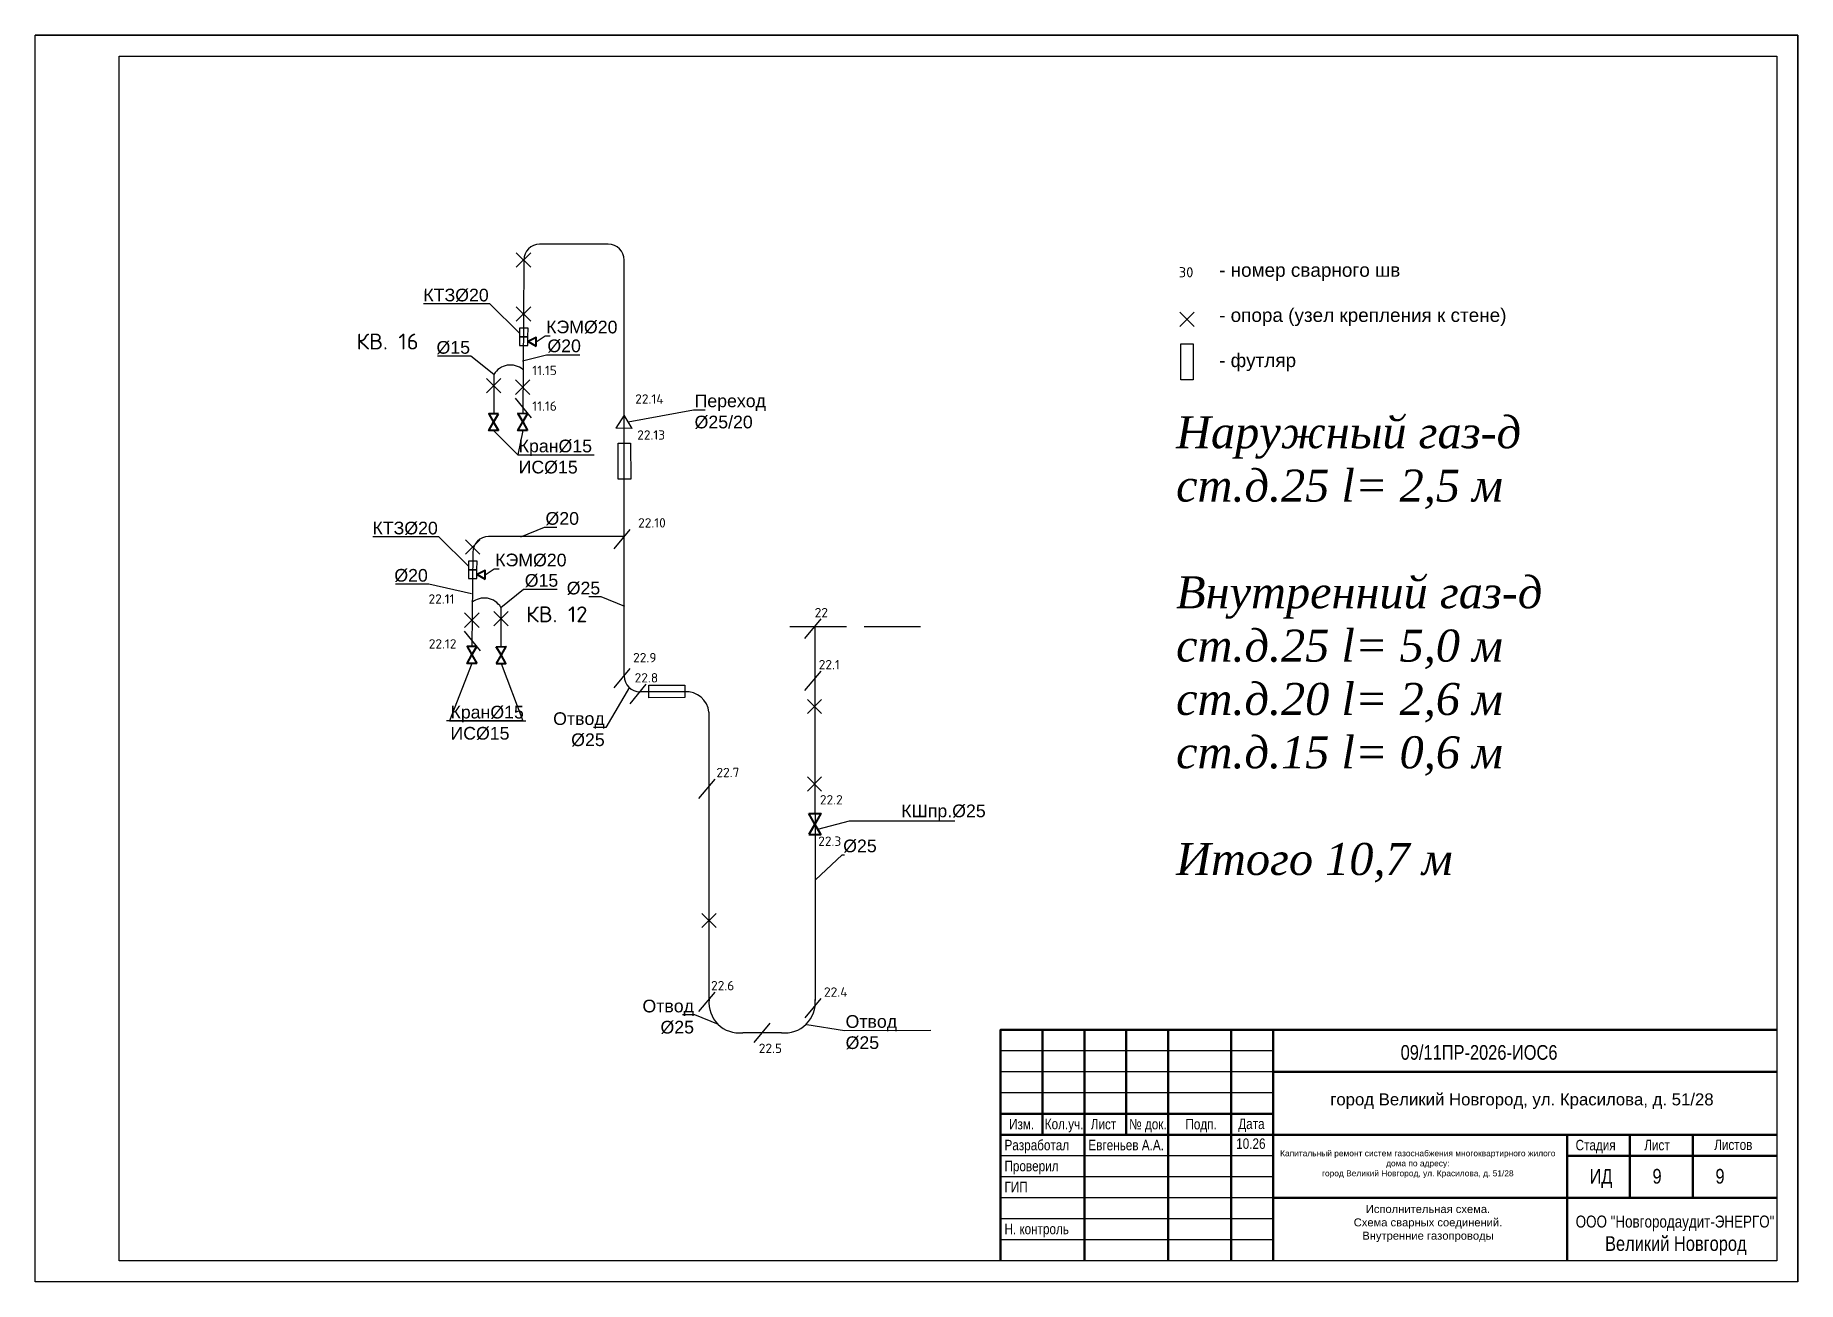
# Model space of a CAD drawing. Header units: inches. Extents: x -18856 to -7743, y 17097 to 24956.
import ezdxf
from ezdxf import colors
from ezdxf.entities.mleader import LeaderData, LeaderLine
from ezdxf.enums import TextEntityAlignment as Align
from ezdxf.math import Vec2, Vec3

# ---------------------------------------------------------------- set-up
doc = ezdxf.new("R2010")
doc.units = ezdxf.units.IN
doc.header["$MEASUREMENT"] = 0
doc.linetypes.add('ACAD_ISO02W100', pattern=[15, 12, -3])
doc.layers.get('0').update_dxf_attribs({"color": 18, "true_color": 0x000000})
for name, color, linetype, lineweight in [('анп Рамка жирная', 7, 'Continuous', 50), ('ГП_Таbлицы', 7, 'Continuous', 50), ('Трубы', 7, 'Continuous', 40)]:
    doc.layers.add(name, color=color, linetype=linetype, lineweight=lineweight)
doc.styles.add('ISO', font='arial.ttf')
doc.styles.add('PROFIL', font='simplex.shx')
doc.styles.get("Standard").update_dxf_attribs({"font": 'arial.ttf'})
doc.mleader_styles.duplicate_entry("Standard", '')

msp = doc.modelspace()

# ---------------------------------------------------------------- linework, layer by layer
at = {"color": 0}
for p, q in [((-15823, 23494), (-15732, 23585)), ((-15823, 23585), (-15732, 23494)), ((-15732, 23153), (-15823, 23244)), ((-15732, 23244), (-15823, 23153)), ((-15777, 23165), (-15782, 22571)), ((-11640, 23120), (-11549, 23210)), ((-11640, 23210), (-11549, 23120)), ((-15920, 22702), (-16011, 22793)), ((-15920, 22793), (-16011, 22702)), ((-15737, 22692), (-15828, 22783)), ((-15737, 22783), (-15828, 22692)), ((-15728, 22544), (-15829, 22667)), ((-15143, 22561), (-15196, 22479)), ((-15093, 22477), (-15143, 22561)), ((-15093, 22477), (-15196, 22479)), ((-15206, 21719), (-15105, 21841)), ((-16053, 21684), (-16144, 21775)), ((-16053, 21775), (-16144, 21684)), ((-16098, 21696), (-16104, 21102)), ((-16058, 21223), (-16149, 21314)), ((-16058, 21314), (-16149, 21223)), ((-15965, 21233), (-15875, 21324)), ((-15965, 21324), (-15875, 21233)), ((-14003, 21153), (-13901, 21276)), ((-16049, 21075), (-16150, 21198)), ((-15206, 20841), (-15105, 20964)), ((-14003, 20825), (-13901, 20947)), ((-15106, 20741), (-15005, 20864)), ((-13988, 20679), (-13898, 20769)), ((-13988, 20769), (-13898, 20679)), ((-14672, 20145), (-14570, 20267)), ((-13988, 20190), (-13898, 20281)), ((-13988, 20281), (-13898, 20190)), ((-14653, 19330), (-14562, 19420)), ((-14653, 19420), (-14562, 19330)), ((-14672, 18801), (-14570, 18923)), ((-14002, 18761), (-13900, 18883)), ((-14324, 18606), (-14223, 18728))]:
    msp.add_line(p, q, dxfattribs=at)
at = {"color": 18, "true_color": 0x000000}
for p, q in [((-15243, 23639), (-15676, 23639)), ((-15776, 23539), (-15777, 23165)), ((-15143, 23032), (-15143, 23539)), ((-15143, 21795), (-15143, 23032)), ((-15965, 22818), (-15965, 22572)), ((-15143, 21795), (-15998, 21795)), ((-15143, 20917), (-15143, 21795)), ((-15921, 21349), (-15920, 21103)), ((-14098, 21228), (-13742, 21228)), ((-13940, 21227), (-13938, 18871)), ((-13629, 21228), (-13274, 21228)), ((-14761, 20817), (-15043, 20817)), ((-14608, 18877), (-14608, 20688)), ((-14152, 18667), (-14395, 18667))]:
    msp.add_line(p, q, dxfattribs=at)
at = {"color": 0}
for points in [[(-15750, 23055), (-15803, 23055), (-15804, 23001), (-15750, 23001)], [(-15749, 23109), (-15803, 23109), (-15803, 23055), (-15750, 23055)], [(-11634, 22784), (-11633, 23011), (-11555, 23011), (-11556, 22784)], [(-15181, 22157), (-15181, 22384), (-15103, 22384), (-15102, 22157)], [(-16070, 21640), (-16124, 21640), (-16125, 21586), (-16071, 21586)], [(-16071, 21586), (-16125, 21586), (-16125, 21532), (-16071, 21532)], [(-14761, 20780), (-14988, 20779), (-14988, 20858), (-14761, 20858)]]:
    msp.add_lwpolyline(points, close=True, dxfattribs=at)
at = {"color": 0, "lineweight": 40}
for points in [[(-15698, 22995), (-15698, 23051), (-15749, 23026)], [(-15936, 22570), (-15997, 22570), (-15966, 22517)], [(-15752, 22570), (-15813, 22571), (-15783, 22518)], [(-15936, 22464), (-15997, 22465), (-15966, 22517)], [(-15752, 22465), (-15813, 22465), (-15783, 22518)], [(-16019, 21526), (-16019, 21582), (-16070, 21557)], [(-16073, 21102), (-16134, 21102), (-16104, 21049)], [(-16073, 20996), (-16134, 20996), (-16104, 21049)], [(-15950, 21101), (-15889, 21102), (-15919, 21049)], [(-15950, 20996), (-15889, 20996), (-15919, 21049)], [(-13978, 20049), (-13902, 20049), (-13940, 19983)], [(-13978, 19917), (-13902, 19917), (-13940, 19983)]]:
    msp.add_lwpolyline(points, close=True, dxfattribs=at)
at = {"color": 18, "true_color": 0x000000}
for centre, radius, start, end in [((-15676, 23539), 100, 90, 180), ((-15243, 23539), 100, 0, 90), ((-15998, 21695), 100, 90, 179.4912), ((-15043, 20917), 100, 180, 270), ((-14751, 20674), 143, 5.5216, 93.8913), ((-14417, 18858), 192, 174.4405, 276.4466), ((-14130, 18858), 192, 263.5534, 5.5595)]:
    msp.add_arc(centre, radius, start, end, dxfattribs=at)
at = {"color": 0}
for centre, start, end in [((-15860, 22755), 50.1302, 148.9091), ((-16025, 21286), 31.0909, 129.8698)]:
    msp.add_arc(centre, 122, start, end, dxfattribs=at)
at = {"layer": 'анп Рамка жирная', "color": 7, "lineweight": 30, "ltscale": 0.001}
for p, q in [((-18856, 24956), (-7743, 24956)), ((-18856, 17097), (-18856, 24956)), ((-7743, 24956), (-18856, 24956)), ((-7743, 24956), (-7743, 17097)), ((-18327, 17230), (-18327, 24824)), ((-18327, 24824), (-7875, 24824)), ((-7875, 24824), (-7875, 17230)), ((-7875, 17230), (-18327, 17230)), ((-7743, 17097), (-18856, 17097))]:
    msp.add_line(p, q, dxfattribs=at)
at = {"layer": 'анп Рамка жирная', "color": 0, "lineweight": 30, "ltscale": 0.001}
msp.add_line((-7743, 17097), (-7743, 24956), dxfattribs=at)
at = {"layer": 'ГП_Таbлицы', "color": 7}
for p, q in [((-12506, 18685), (-12506, 18023)), ((-12241, 18685), (-12241, 17230)), ((-11977, 18685), (-11977, 18023)), ((-11712, 18685), (-11712, 17230)), ((-11315, 18685), (-11315, 17230)), ((-11051, 18685), (-11051, 17230)), ((-11051, 18420), (-7875, 18420)), ((-11051, 18156), (-12771, 18156)), ((-12771, 18023), (-7875, 18023)), ((-9198, 18023), (-9198, 17230)), ((-8802, 18023), (-8802, 17627)), ((-8405, 18023), (-8405, 17627)), ((-9198, 17891), (-7875, 17891)), ((-11051, 17627), (-7875, 17627))]:
    msp.add_line(p, q, dxfattribs=at)
at = {"layer": 'ГП_Таbлицы', "color": 7, "lineweight": -3}
for p, q in [((-11051, 18553), (-12771, 18553)), ((-11051, 18420), (-12771, 18420)), ((-11051, 18288), (-12771, 18288)), ((-11051, 17891), (-12771, 17891)), ((-11051, 17759), (-12771, 17759)), ((-11051, 17627), (-12771, 17627)), ((-11051, 17494), (-12771, 17494)), ((-11051, 17362), (-12771, 17362))]:
    msp.add_line(p, q, dxfattribs=at)
at = {"layer": 'ГП_Таbлицы', "color": 7}
msp.add_lwpolyline([(-12771, 17230), (-12771, 18685), (-7875, 18685)], dxfattribs=at)

# ---------------------------------------------------------------- texts
at = {"color": 0, "style": 'PROFIL'}
for s, height, p in [('30', 63.9, (-11600, 23462)), ('КВ. 16', 100, (-16635, 23025)), ('11.15', 59, (-15645, 22843)), ('22.14', 59, (-14984, 22663)), ('11.16', 59, (-15645, 22618)), ('22.13', 59, (-14973, 22436)), ('22.10', 59, (-14968, 21882)), ('22.11', 59, (-16295, 21402)), ('КВ. 12', 100, (-15568, 21305)), ('22', 59, (-13900, 21316)), ('22.12', 59, (-16288, 21119)), ('22.9', 59, (-15013, 21032)), ('22.1', 59, (-13850, 20988)), ('22.8', 59, (-15003, 20905)), ('22.7', 59, (-14489, 20308)), ('22.2', 59, (-13837, 20136)), ('22.3', 59, (-13847, 19875)), ('22.6', 59, (-14522, 18964)), ('22.4', 59, (-13809, 18924)), ('22.5', 59, (-14221, 18569))]:
    msp.add_text(s, height=height, dxfattribs=at).set_placement(p, align=Align.MIDDLE)
at = {"insert": (-11889, 23661), "char_height": 85.38, "attachment_point": 1}
msp.add_mtext_dynamic_manual_height_columns('\\P               - номер сварного шв\\P\\P               - опора (узел крепления к стене)\\P\\P               - футляр', width=4332.81, gutter_width=2.67, heights=[-823], dxfattribs=at)
at = {"lineweight": 25, "insert": (-11663, 22554), "char_height": 201.74, "width": 3302.93, "attachment_point": 1}
msp.add_mtext('{\\fTimes New Roman|b0|i1|c204|p18;Наружный газ-д\\Pст.д.25 \\fTimes New Roman|b0|i1|c0|p18;l= \\fTimes New Roman|b0|i1|c204|p18;2,5 м\\P\\PВнутренний газ-д\\Pст.д.25 l= 5,0 м\\Pст.д.20 l= 2,6 м\\Pст.д.15 l= 0,6 м\\P\\PИтого 10,7 м}', dxfattribs=at)
at = {"layer": 'ГП_Таbлицы', "color": 7, "style": 'ISO', "width": 0.8}
for s, height, p in [('09/11ПР-2026-ИОС6', 92.61, (-10247, 18497)), ('Изм.', 66.1, (-12716, 18058)), ('Кол.уч.', 66.1, (-12491, 18059)), ('Лист', 66.1, (-12201, 18058)), ('№ док.', 66.1, (-11959, 18058)), ('Подп.', 66.1, (-11604, 18058)), ('Дата', 66.1, (-11271, 18060)), ('Разработал', 66.1, (-12745, 17926)), ('Евгеньев А.А.', 66.15, (-12216, 17926)), ('10.26', 66.1, (-11284, 17935)), ('Стадия', 66.1, (-9144, 17926)), ('Лист', 66.1, (-8711, 17926)), ('Листов', 66.1, (-8270, 17928)), ('Проверил', 66.1, (-12745, 17794)), ('ИД', 92.6, (-9056, 17716)), ('9', 92.6, (-8659, 17716)), ('9', 92.6, (-8262, 17716)), ('ГИП', 66.1, (-12745, 17662)), ('Н. контроль', 66.15, (-12745, 17397))]:
    msp.add_text(s, height=height, dxfattribs=at).set_placement(p)
for s, height, p in [('ООО "Новгородаудит-ЭНЕРГО"', 75.6, (-8517, 17439)), ('Великий Новгород', 92.61, (-8512, 17292))]:
    msp.add_text(s, height=height, dxfattribs=at).set_placement(p, align=Align.CENTER)
at = {"layer": 'Трубы', "linetype": 'ACAD_ISO02W100', "attachment_point": 1}
for s, width, heights, insert, char_height in [('\\pxt26;город Великий Новгород, ул. Красилова, д. 51/28', 3046.88, [-99.1], (-10691, 18285), 75.6), ('\\pxa0.66667,sm1,qc;Капитальный ремонт систем газоснабжения многоквартирного жилого дома по адресу:\\P\\pa0.25,s*,t26;город Великий Новгород, ул. Красилова, д. 51/28', 1770, [-202], (-11024, 17926), 37.8), ('\\pxa0.66667,sm1,qc;Исполнительная схема.\\PСхема сварных соединений.\\PВнутренние газопроводы', 1916.71, [-303], (-11033, 17581), 50.4)]:
    msp.add_mtext_dynamic_manual_height_columns(s, width=width, gutter_width=3.15, heights=heights, dxfattribs=dict(at, insert=insert, char_height=char_height))

# ---------------------------------------------------------------- leaders
at = {"color": 0}
ml = msp.add_multileader_mtext('', dxfattribs=at)
ml.set_content('КТЗ%%C20')
ml.set_leader_properties(color=256)
ml.build(insert=Vec2(0, 0))
ml.multileader.update_dxf_attribs({"has_dogleg": 0, "text_left_attachment_type": 6, "text_right_attachment_type": 6, "dogleg_length": 2, "arrow_head_size": 0})
ctx = ml.context
ctx.base_point, ctx.char_height, ctx.arrow_head_size, ctx.landing_gap_size, ctx.plane_origin, ctx.plane_x_axis, ctx.plane_y_axis = Vec3(-16402, 23263), 80, 0, 6.45, Vec3(-15229, 23134), Vec3(0.999999, -0.001459, 0), Vec3(0.001459, 0.999999, 0)
ctx.left_attachment, ctx.right_attachment, ctx.text_align_type = 6, 6, 2
notes = []
notes.append((ctx, [(0, (1, 1, 0), (-15989, 23262), (-0.999999, 0.001459, 0), 2, [(0, [(-15803, 23077)], 0, [])])]))
ctx.mtext.insert, ctx.mtext.text_direction, ctx.mtext.rotation, ctx.mtext.width, ctx.mtext.defined_height, ctx.mtext.alignment, ctx.mtext.flow_direction = Vec3(-15997, 23358), Vec3(0.999999, -0.001459, 0), 6.281727, 419.1, 0.431, 3, 5
ml = msp.add_multileader_mtext('', dxfattribs=at)
ml.set_content('КЭМ%%C20')
ml.set_leader_properties(color=256)
ml.build(insert=Vec2(0, 0))
ml.multileader.update_dxf_attribs({"has_dogleg": 0, "text_left_attachment_type": 6, "text_right_attachment_type": 6, "dogleg_length": 2, "arrow_head_size": 0})
ctx = ml.context
ctx.base_point, ctx.char_height, ctx.arrow_head_size, ctx.landing_gap_size, ctx.plane_origin, ctx.plane_x_axis, ctx.plane_y_axis = Vec3(-15641, 23061), 80, 0, 6.45, Vec3(-13886, 22907), Vec3(0.999999, -0.001459, 0), Vec3(0.001459, 0.999999, 0)
ctx.left_attachment, ctx.right_attachment = 6, 6
notes.append((ctx, [(1, (1, 1, 0), (-15643, 23061), (0.999999, -0.001459, 0), 2, [(0, [(-15698, 23024)], 0, [])])]))
ctx.mtext.insert, ctx.mtext.text_direction, ctx.mtext.rotation, ctx.mtext.width, ctx.mtext.defined_height, ctx.mtext.flow_direction = Vec3(-15635, 23157), Vec3(0.999999, -0.001459, 0), 6.281727, 24.57, 12.2, 5
ml = msp.add_multileader_mtext('', dxfattribs=at)
ml.set_content('%%C15')
ml.set_leader_properties(color=256)
ml.build(insert=Vec2(0, 0))
ml.multileader.update_dxf_attribs({"has_dogleg": 0, "text_left_attachment_type": 6, "text_right_attachment_type": 6, "dogleg_length": 2, "arrow_head_size": 0})
ctx = ml.context
ctx.base_point, ctx.char_height, ctx.arrow_head_size, ctx.landing_gap_size, ctx.plane_origin, ctx.plane_x_axis, ctx.plane_y_axis = Vec3(-16324, 22932), 80, 0, 6.45, Vec3(-15814, 22817), Vec3(0.999999, -0.001459, 0), Vec3(0.001459, 0.999999, 0)
ctx.left_attachment, ctx.right_attachment, ctx.text_align_type = 6, 6, 2
notes.append((ctx, [(0, (1, 1, 0), (-16107, 22932), (-0.999999, 0.001459, 0), 2, [(0, [(-15965, 22818)], 0, [])])]))
ctx.mtext.insert, ctx.mtext.text_direction, ctx.mtext.rotation, ctx.mtext.alignment, ctx.mtext.flow_direction = Vec3(-16115, 23028), Vec3(0.999999, -0.001459, 0), 6.281727, 3, 5
ml = msp.add_multileader_mtext('', dxfattribs=at)
ml.set_content('%%C20')
ml.set_leader_properties(color=256)
ml.build(insert=Vec2(0, 0))
ml.multileader.update_dxf_attribs({"has_dogleg": 0, "text_left_attachment_type": 6, "text_right_attachment_type": 6, "dogleg_length": 2, "arrow_head_size": 0})
ctx = ml.context
ctx.base_point, ctx.char_height, ctx.arrow_head_size, ctx.landing_gap_size, ctx.plane_origin, ctx.plane_x_axis, ctx.plane_y_axis = Vec3(-15633, 22942), 80, 0, 6.45, Vec3(-15193, 22299), Vec3(0.999999, -0.001459, 0), Vec3(0.001459, 0.999999, 0)
ctx.left_attachment, ctx.right_attachment = 6, 6
notes.append((ctx, [(1, (1, 1, 0), (-15635, 22942), (0.999999, -0.001459, 0), 2, [(1, [(-15784, 22903)], 0, [])])]))
ctx.mtext.insert, ctx.mtext.text_direction, ctx.mtext.rotation, ctx.mtext.width, ctx.mtext.defined_height, ctx.mtext.flow_direction = Vec3(-15627, 23038), Vec3(0.999999, -0.001459, 0), 6.281727, 936.89, 283, 5
ml = msp.add_multileader_mtext('', dxfattribs=at)
ml.set_content('\tПереход\\P%%C25/20')
ml.set_leader_properties(color=256)
ml.build(insert=Vec2(0, 0))
ml.multileader.update_dxf_attribs({"has_dogleg": 0, "text_left_attachment_type": 6, "text_right_attachment_type": 6, "dogleg_length": 2, "arrow_head_size": 0})
ctx = ml.context
ctx.base_point, ctx.char_height, ctx.arrow_head_size, ctx.landing_gap_size, ctx.plane_origin, ctx.plane_x_axis = Vec3(-14705, 22595), 80, 0, 6.45, Vec3(-16229, 22562), Vec3(1, 0, 0)
ctx.left_attachment, ctx.right_attachment = 6, 6
notes.append((ctx, [(0, (1, 1, 0), (-14707, 22595), (1, 0, 0), 2, [(0, [(-15118, 22519)], 0, [])])]))
ctx.mtext.insert, ctx.mtext.text_direction, ctx.mtext.width, ctx.mtext.flow_direction = Vec3(-14699, 22691), Vec3(1, 0, 0), 65.22, 5
ml = msp.add_multileader_mtext('', dxfattribs=at)
ml.set_content('Кран%%C15\\PИС%%C15')
ml.set_leader_properties(color=256)
ml.build(insert=Vec2(0, 0))
ml.multileader.update_dxf_attribs({"has_dogleg": 0, "text_left_attachment_type": 6, "text_right_attachment_type": 6, "dogleg_length": 2, "arrow_head_size": 0})
ctx = ml.context
ctx.base_point, ctx.char_height, ctx.arrow_head_size, ctx.landing_gap_size, ctx.plane_origin, ctx.plane_x_axis, ctx.plane_y_axis = Vec3(-15814, 22311), 80, 0, 6.45, Vec3(-15109, 22022), Vec3(0.999999, -0.001459, 0), Vec3(0.001459, 0.999999, 0)
ctx.left_attachment, ctx.right_attachment = 6, 6
notes.append((ctx, [(1, (1, 1, 0), (-15816, 22311), (0.999999, -0.001459, 0), 2, [(0, [(-15783, 22465)], 0, []), (1, [(-15966, 22465)], 0, [])])]))
ctx.mtext.insert, ctx.mtext.text_direction, ctx.mtext.rotation, ctx.mtext.width, ctx.mtext.defined_height, ctx.mtext.flow_direction = Vec3(-15808, 22407), Vec3(0.999999, -0.001459, 0), 6.281727, 1277.78, 215, 5
ml = msp.add_multileader_mtext('', dxfattribs=at)
ml.set_content('%%C20')
ml.set_leader_properties(color=256)
ml.build(insert=Vec2(0, 0))
ml.multileader.update_dxf_attribs({"has_dogleg": 0, "text_left_attachment_type": 6, "text_right_attachment_type": 6, "dogleg_length": 2, "arrow_head_size": 0})
ctx = ml.context
ctx.base_point, ctx.char_height, ctx.arrow_head_size, ctx.landing_gap_size, ctx.plane_origin, ctx.plane_x_axis, ctx.plane_y_axis = Vec3(-15646, 21854), 80, 0, 6.45, Vec3(-15204, 21189), Vec3(0.999999, -0.001459, 0), Vec3(0.001459, 0.999999, 0)
ctx.left_attachment, ctx.right_attachment = 6, 6
notes.append((ctx, [(1, (1, 1, 0), (-15648, 21854), (0.999999, -0.001459, 0), 2, [(1, [(-15795, 21793)], 0, [])])]))
ctx.mtext.insert, ctx.mtext.text_direction, ctx.mtext.rotation, ctx.mtext.width, ctx.mtext.defined_height, ctx.mtext.flow_direction = Vec3(-15639, 21950), Vec3(0.999999, -0.001459, 0), 6.281727, 71.66, 96, 5
ml = msp.add_multileader_mtext('', dxfattribs=at)
ml.set_content('КТЗ%%C20')
ml.set_leader_properties(color=256)
ml.build(insert=Vec2(0, 0))
ml.multileader.update_dxf_attribs({"has_dogleg": 0, "text_left_attachment_type": 6, "text_right_attachment_type": 6, "dogleg_length": 2, "arrow_head_size": 0})
ctx = ml.context
ctx.base_point, ctx.char_height, ctx.arrow_head_size, ctx.landing_gap_size, ctx.plane_origin, ctx.plane_x_axis, ctx.plane_y_axis = Vec3(-16723, 21794), 80, 0, 6.45, Vec3(-15550, 21665), Vec3(0.999999, -0.001459, 0), Vec3(0.001459, 0.999999, 0)
ctx.left_attachment, ctx.right_attachment, ctx.text_align_type = 6, 6, 2
notes.append((ctx, [(0, (1, 1, 0), (-16310, 21793), (-0.999999, 0.001459, 0), 2, [(0, [(-16125, 21608)], 0, [])])]))
ctx.mtext.insert, ctx.mtext.text_direction, ctx.mtext.rotation, ctx.mtext.width, ctx.mtext.defined_height, ctx.mtext.alignment, ctx.mtext.flow_direction = Vec3(-16318, 21889), Vec3(0.999999, -0.001459, 0), 6.281727, 419.1, 0.431, 3, 5
ml = msp.add_multileader_mtext('', dxfattribs=at)
ml.set_content('КЭМ%%C20')
ml.set_leader_properties(color=256)
ml.build(insert=Vec2(0, 0))
ml.multileader.update_dxf_attribs({"has_dogleg": 0, "text_left_attachment_type": 6, "text_right_attachment_type": 6, "dogleg_length": 2, "arrow_head_size": 0})
ctx = ml.context
ctx.base_point, ctx.char_height, ctx.arrow_head_size, ctx.landing_gap_size, ctx.plane_origin, ctx.plane_x_axis, ctx.plane_y_axis = Vec3(-15962, 21592), 80, 0, 6.45, Vec3(-14207, 21438), Vec3(0.999999, -0.001459, 0), Vec3(0.001459, 0.999999, 0)
ctx.left_attachment, ctx.right_attachment = 6, 6
notes.append((ctx, [(1, (1, 1, 0), (-15964, 21592), (0.999999, -0.001459, 0), 2, [(0, [(-16019, 21555)], 0, [])])]))
ctx.mtext.insert, ctx.mtext.text_direction, ctx.mtext.rotation, ctx.mtext.width, ctx.mtext.defined_height, ctx.mtext.flow_direction = Vec3(-15956, 21688), Vec3(0.999999, -0.001459, 0), 6.281727, 24.57, 12.2, 5
ml = msp.add_multileader_mtext('', dxfattribs=at)
ml.set_content('%%C20')
ml.set_leader_properties(color=256)
ml.build(insert=Vec2(0, 0))
ml.multileader.update_dxf_attribs({"has_dogleg": 0, "text_left_attachment_type": 6, "text_right_attachment_type": 6, "dogleg_length": 2, "arrow_head_size": 0})
ctx = ml.context
ctx.base_point, ctx.char_height, ctx.arrow_head_size, ctx.landing_gap_size, ctx.plane_origin, ctx.plane_x_axis, ctx.plane_y_axis = Vec3(-16589, 21495), 80, 0, 6.45, Vec3(-15514, 20830), Vec3(0.999999, -0.001459, 0), Vec3(0.001459, 0.999999, 0)
ctx.left_attachment, ctx.right_attachment, ctx.text_align_type = 6, 6, 2
notes.append((ctx, [(0, (1, 1, 0), (-16373, 21495), (-0.999999, 0.001459, 0), 2, [(1, [(-16105, 21434)], 0, [])])]))
ctx.mtext.insert, ctx.mtext.text_direction, ctx.mtext.rotation, ctx.mtext.width, ctx.mtext.defined_height, ctx.mtext.alignment, ctx.mtext.flow_direction = Vec3(-16381, 21591), Vec3(0.999999, -0.001459, 0), 6.281727, 503.64, 96.6, 3, 5
ml = msp.add_multileader_mtext('', dxfattribs=at)
ml.set_content('%%C15')
ml.set_leader_properties(color=256)
ml.build(insert=Vec2(0, 0))
ml.multileader.update_dxf_attribs({"has_dogleg": 0, "text_left_attachment_type": 6, "text_right_attachment_type": 6, "dogleg_length": 2, "arrow_head_size": 0})
ctx = ml.context
ctx.base_point, ctx.char_height, ctx.arrow_head_size, ctx.landing_gap_size, ctx.plane_origin, ctx.plane_x_axis, ctx.plane_y_axis = Vec3(-15777, 21463), 80, 0, 6.45, Vec3(-16072, 21348), Vec3(0.999999, 0.001459, 0), Vec3(-0.001459, 0.999999, 0)
ctx.left_attachment, ctx.right_attachment = 6, 6
notes.append((ctx, [(0, (1, 1, 0), (-15779, 21463), (0.999999, 0.001459, 0), 2, [(0, [(-15920, 21349)], 0, [])])]))
ctx.mtext.insert, ctx.mtext.text_direction, ctx.mtext.rotation, ctx.mtext.flow_direction = Vec3(-15770, 21559), Vec3(0.999999, 0.001459, 0), 0.001459, 5
ml = msp.add_multileader_mtext('', dxfattribs=at)
ml.set_content('%%C25')
ml.set_leader_properties(color=256)
ml.build(insert=Vec2(0, 0))
ml.multileader.update_dxf_attribs({"has_dogleg": 0, "text_left_attachment_type": 6, "text_right_attachment_type": 6, "dogleg_length": 2, "arrow_head_size": 0})
ctx = ml.context
ctx.base_point, ctx.char_height, ctx.arrow_head_size, ctx.landing_gap_size, ctx.plane_origin, ctx.plane_x_axis, ctx.plane_y_axis = Vec3(-15503, 21415), 80, 0, 6.45, Vec3(-15730, 20751), Vec3(0.999999, 0.001459, 0), Vec3(-0.001459, 0.999999, 0)
ctx.left_attachment, ctx.right_attachment, ctx.text_align_type = 6, 6, 2
notes.append((ctx, [(1, (1, 1, 0), (-15286, 21415), (-0.999999, -0.001459, 0), 2, [(1, [(-15139, 21355)], 0, [])])]))
ctx.mtext.insert, ctx.mtext.text_direction, ctx.mtext.rotation, ctx.mtext.width, ctx.mtext.defined_height, ctx.mtext.alignment, ctx.mtext.flow_direction = Vec3(-15294, 21511), Vec3(0.999999, 0.001459, 0), 0.001459, 71.66, 96, 3, 5
ml = msp.add_multileader_mtext('', dxfattribs=at)
ml.set_content('Кран%%C15\\PИС%%C15')
ml.set_leader_properties(color=256)
ml.build(insert=Vec2(0, 0))
ml.multileader.update_dxf_attribs({"has_dogleg": 0, "text_left_attachment_type": 6, "text_right_attachment_type": 6, "dogleg_length": 2, "arrow_head_size": 0})
ctx = ml.context
ctx.base_point, ctx.char_height, ctx.arrow_head_size, ctx.landing_gap_size, ctx.plane_origin, ctx.plane_x_axis, ctx.plane_y_axis = Vec3(-16244, 20634), 80, 0, 6.45, Vec3(-15430, 20553), Vec3(0.999999, -0.001459, 0), Vec3(0.001459, 0.999999, 0)
ctx.left_attachment, ctx.right_attachment = 6, 6
notes.append((ctx, [(1, (1, 1, 0), (-16246, 20634), (0.999999, -0.001459, 0), 2, [(0, [(-16104, 20996)], 0, [])]), (0, (1, 1, 0), (-15780, 20633), (-0.999999, 0.001459, 0), 2, [(1, [(-15919, 20996)], 0, [])])]))
ctx.mtext.insert, ctx.mtext.text_direction, ctx.mtext.rotation, ctx.mtext.width, ctx.mtext.defined_height, ctx.mtext.flow_direction = Vec3(-16238, 20729), Vec3(0.999999, -0.001459, 0), 6.281727, 1277.78, 215, 5
ml = msp.add_multileader_mtext('', dxfattribs=at)
ml.set_content('Отвод %%C25')
ml.set_leader_properties(color=256)
ml.build(insert=Vec2(0, 0))
ml.multileader.update_dxf_attribs({"has_dogleg": 0, "text_left_attachment_type": 6, "text_right_attachment_type": 6, "dogleg_length": 2, "arrow_head_size": 0})
ctx = ml.context
ctx.base_point, ctx.char_height, ctx.arrow_head_size, ctx.landing_gap_size, ctx.plane_origin, ctx.plane_x_axis, ctx.plane_y_axis = Vec3(-15588, 20591), 80, 0, 6.45, Vec3(-15701, 20241), Vec3(0.999999, 0.001459, 0), Vec3(-0.001459, 0.999999, 0)
ctx.left_attachment, ctx.right_attachment, ctx.text_align_type = 6, 6, 2
notes.append((ctx, [(1, (1, 1, 0), (-15257, 20592), (-0.999999, -0.001459, 0), 2, [(1, [(-15110, 20845)], 0, [])])]))
ctx.mtext.insert, ctx.mtext.text_direction, ctx.mtext.rotation, ctx.mtext.width, ctx.mtext.defined_height, ctx.mtext.alignment, ctx.mtext.flow_direction = Vec3(-15266, 20688), Vec3(0.999999, 0.001459, 0), 0.001459, 71.25, 377, 3, 5
ml = msp.add_multileader_mtext('', dxfattribs=at)
ml.set_content('\tКШпр.%%C25')
ml.set_leader_properties(color=256)
ml.build(insert=Vec2(0, 0))
ml.multileader.update_dxf_attribs({"has_dogleg": 0, "text_left_attachment_type": 6, "text_right_attachment_type": 6, "dogleg_length": 2, "arrow_head_size": 0})
ctx = ml.context
ctx.base_point, ctx.char_height, ctx.arrow_head_size, ctx.landing_gap_size, ctx.plane_origin, ctx.plane_x_axis = Vec3(-13723, 20004), 80, 0, 6.45, Vec3(-14608, 19841), Vec3(1, 0, 0)
ctx.left_attachment, ctx.right_attachment = 6, 6
notes.append((ctx, [(0, (1, 1, 0), (-13725, 20004), (1, 0, 0), 2, [(0, [(-13921, 19950)], 0, [])])]))
ctx.mtext.insert, ctx.mtext.text_direction, ctx.mtext.width, ctx.mtext.defined_height, ctx.mtext.flow_direction = Vec3(-13716, 20106), Vec3(1, 0, 0), 952.54, 54.9, 5
ml = msp.add_multileader_mtext('', dxfattribs=at)
ml.set_content('%%C25')
ml.set_leader_properties(color=256)
ml.build(insert=Vec2(0, 0))
ml.multileader.update_dxf_attribs({"has_dogleg": 0, "text_left_attachment_type": 6, "text_right_attachment_type": 6, "dogleg_length": 2, "arrow_head_size": 0})
ctx = ml.context
ctx.base_point, ctx.char_height, ctx.arrow_head_size, ctx.landing_gap_size, ctx.plane_origin, ctx.plane_x_axis, ctx.plane_y_axis = Vec3(-13769, 19789), 80, 0, 6.45, Vec3(-14379, 19652), Vec3(0.999999, 0.001459, 0), Vec3(-0.001459, 0.999999, 0)
ctx.left_attachment, ctx.right_attachment = 6, 6
notes.append((ctx, [(0, (1, 1, 0), (-13771, 19789), (0.999999, 0.001459, 0), 2, [(0, [(-13936, 19631)], 0, [])])]))
ctx.mtext.insert, ctx.mtext.text_direction, ctx.mtext.rotation, ctx.mtext.width, ctx.mtext.flow_direction = Vec3(-13762, 19885), Vec3(0.999999, 0.001459, 0), 0.001459, 9.72, 5
ml = msp.add_multileader_mtext('', dxfattribs=at)
ml.set_content('Отвод %%C25')
ml.set_leader_properties(color=256)
ml.build(insert=Vec2(0, 0))
ml.multileader.update_dxf_attribs({"has_dogleg": 0, "text_left_attachment_type": 6, "text_right_attachment_type": 6, "dogleg_length": 2, "arrow_head_size": 0})
ctx = ml.context
ctx.base_point, ctx.char_height, ctx.arrow_head_size, ctx.landing_gap_size, ctx.plane_origin, ctx.plane_x_axis, ctx.plane_y_axis = Vec3(-15025, 18780), 80, 0, 6.45, Vec3(-15139, 18116), Vec3(0.999999, 0.001459, 0), Vec3(-0.001459, 0.999999, 0)
ctx.left_attachment, ctx.right_attachment, ctx.text_align_type = 6, 6, 2
notes.append((ctx, [(1, (1, 1, 0), (-14695, 18780), (-0.999999, -0.001459, 0), 2, [(1, [(-14548, 18720)], 0, [])])]))
ctx.mtext.insert, ctx.mtext.text_direction, ctx.mtext.rotation, ctx.mtext.width, ctx.mtext.defined_height, ctx.mtext.alignment, ctx.mtext.flow_direction = Vec3(-14703, 18876), Vec3(0.999999, 0.001459, 0), 0.001459, 71.66, 96, 3, 5
ml = msp.add_multileader_mtext('', dxfattribs=at)
ml.set_content('Отвод %%C25')
ml.set_leader_properties(color=256)
ml.build(insert=Vec2(0, 0))
ml.multileader.update_dxf_attribs({"has_dogleg": 0, "text_left_attachment_type": 6, "text_right_attachment_type": 6, "dogleg_length": 2, "arrow_head_size": 0})
ctx = ml.context
ctx.base_point, ctx.char_height, ctx.arrow_head_size, ctx.landing_gap_size, ctx.plane_origin, ctx.plane_x_axis, ctx.plane_y_axis = Vec3(-13753, 18682), 80, 0, 6.45, Vec3(-14582, 18116), Vec3(0.999999, 0.001459, 0), Vec3(-0.001459, 0.999999, 0)
ctx.left_attachment, ctx.right_attachment = 6, 6
notes.append((ctx, [(0, (1, 1, 0), (-13755, 18682), (0.999999, 0.001459, 0), 2, [(1, [(-13991, 18720)], 0, [])])]))
ctx.mtext.insert, ctx.mtext.text_direction, ctx.mtext.rotation, ctx.mtext.width, ctx.mtext.defined_height, ctx.mtext.flow_direction = Vec3(-13747, 18778), Vec3(0.999999, 0.001459, 0), 0.001459, 530.79, 362, 5
for ctx, leaders in notes:
    for number, flags, end, landing, length, lines in leaders:
        leader = LeaderData()
        leader.index, (leader.has_last_leader_line, leader.has_dogleg_vector, leader.attachment_direction) = number, flags
        leader.last_leader_point, leader.dogleg_vector, leader.dogleg_length = Vec3(end), Vec3(landing), length
        for number, points, colour, breaks in lines:
            line = LeaderLine()
            line.index, line.vertices, line.color, line.breaks = number, Vec3.list(points), colors.encode_raw_color(colour), breaks
            leader.lines.append(line)
        ctx.leaders.append(leader)

doc.saveas('drawing.dxf')
